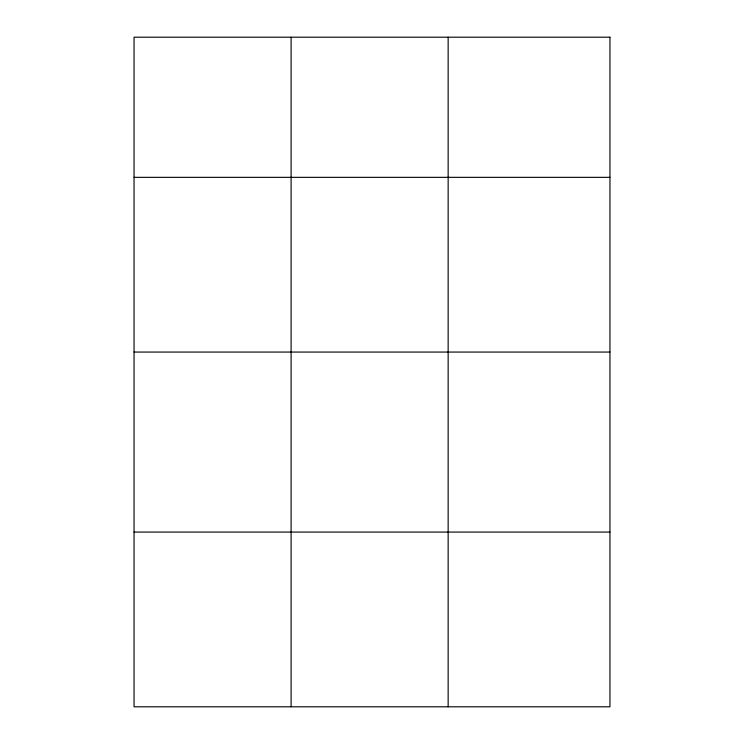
<?xml version="1.0" encoding="UTF-8"?>
<svg xmlns="http://www.w3.org/2000/svg" width="744" height="744" viewBox="0 0 744 744"><rect width="100%" height="100%" fill="white"/><g stroke="black" fill="none" stroke-linecap="round" stroke-linejoin="round"><path stroke-width="1.12" d="M134.05 177.342L609.95 177.342M134.05 352.061L609.95 352.061M134.05 532.081L609.95 532.081M448.148 37.2L448.148 706.8M291.099 37.2L291.099 706.8M609.95 37.2L134.05 37.2L134.05 706.8L609.95 706.8L609.95 37.2"/></g></svg>
